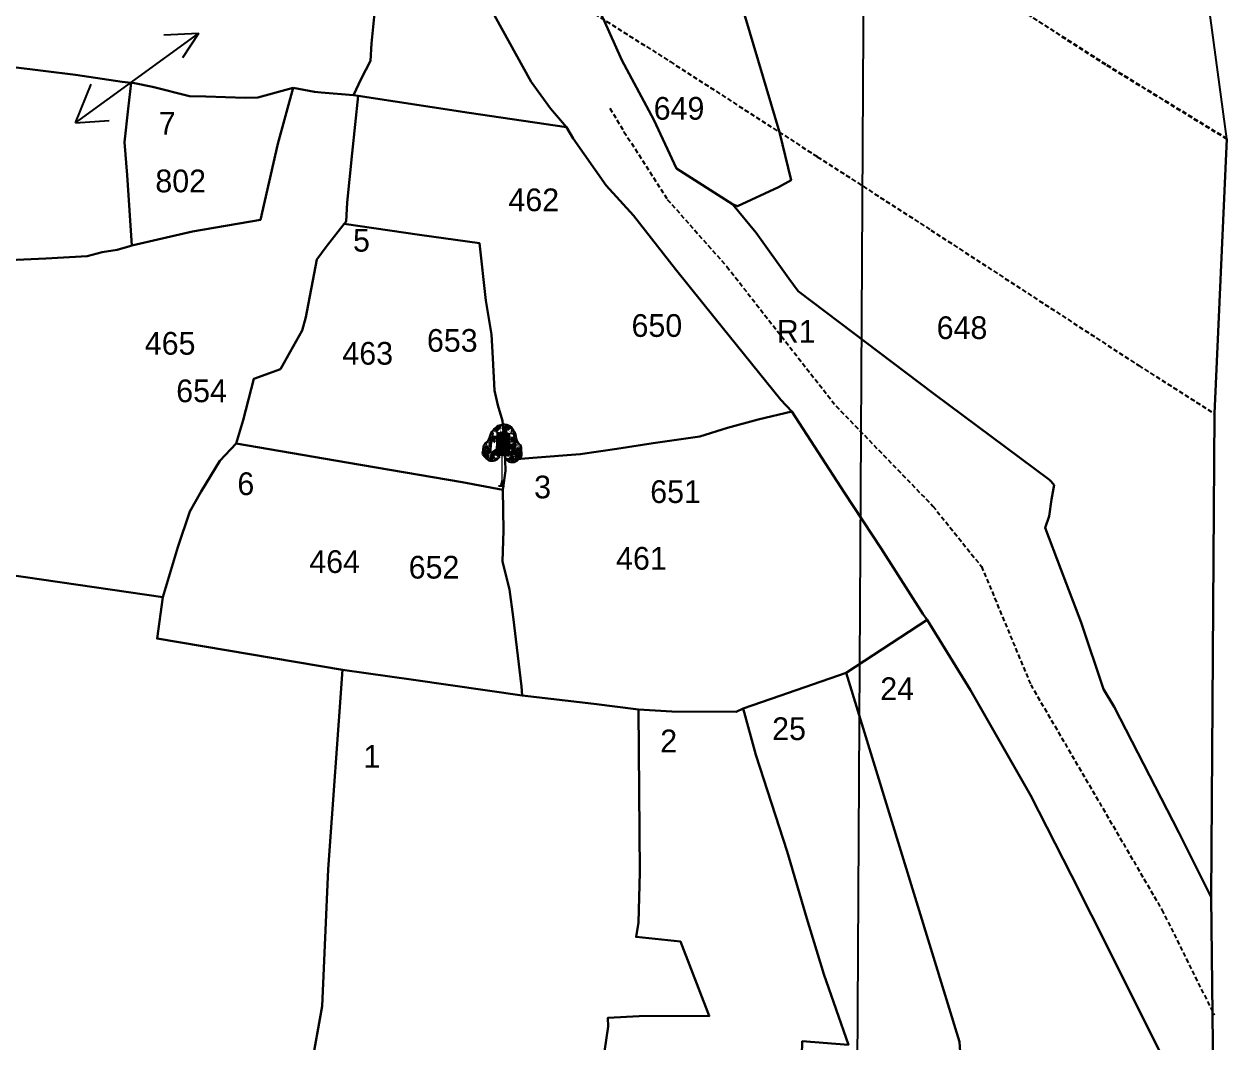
# Model space of a CAD drawing. Header units: millimetres. Extents: x -7906370 to 58235770, y -60992620 to 60.
# Drawn here: x 2956.3 to 3088.7, y -202.9 to -90.9 of the extents above; entities that cross this region are included whole.
import ezdxf

# ---------------------------------------------------------------- set-up
doc = ezdxf.new("R2010")
doc.units = ezdxf.units.MM
doc.linetypes.add('ACAD_ISO02W100', pattern=[15, 12, -3])
doc.linetypes.add('DASHED', pattern=[0.75, 0.5, -0.25])
for name, color, linetype in [('Legend', 250, 'Continuous'), ('Line_Marking_Adusting_Sheet', 1, 'Continuous'), ('Line_Road', 250, 'ACAD_ISO02W100'), ('Poly_Off', 7, 'Continuous'), ('Sym_Hatch', 1, 'Continuous'), ('Sym_Tree', 92, 'Continuous'), ('Text_Survey_No_Old', 5, 'Continuous')]:
    doc.layers.add(name, color=color, linetype=linetype)
for name, color, linetype, lineweight in [('Line_Vahivat', 250, 'ACAD_ISO02W100', 25), ('Poly_Survey_Bndry', 250, 'Continuous', 30), ('Poly_Village_Bndry', 250, 'Continuous', 30), ('Text_Survey_No', 250, 'Continuous', 0)]:
    doc.layers.add(name, color=color, linetype=linetype, lineweight=lineweight)
doc.layers.add('Text_Chalta_No', color=1, linetype='Continuous', lineweight=0, true_color=0x0000ff)
doc.styles.get("Standard").update_dxf_attribs({"font": 'SakalBharati.ttf'})

msp = doc.modelspace()

# ---------------------------------------------------------------- hatches: boundary and pattern name
at = {"layer": 'Sym_Hatch', "transparency": 33554687}
h = msp.add_hatch(dxfattribs=at)
h.set_pattern_fill('ANSI31', color=0, scale=0.25, style=0)
h.set_pattern_definition([(45, (2280.1, -650.2), (2280, -650), [])])
h.paths.add_polyline_path([(3015.99, -102.21), (3014.23, -100.17), (3012.11, -97.25), (3007.29, -88.53), (3002.59, -79.96), (3002.09, -79.01), (3000.71, -78.15), (2995.02, -79.29), (2994.93, -86.15), (2995.07, -87.47), (2994.53, -93.01), (2994.4, -94.93), (2993.37, -96.92), (2992.55, -98.71), (3005.27, -100.63)])

# ---------------------------------------------------------------- linework, layer by layer
at = {"layer": 'Legend'}
for points in [[(2961.95, -101.73), (2975.49, -91.9), (2971.67, -92.09)], [(2975.49, -91.9), (2973.72, -94.58)], [(2961.95, -101.73), (2963.65, -97.49)], [(2961.95, -101.73), (2965.65, -101.5)]]:
    msp.add_lwpolyline(points, dxfattribs=at)
at = {"layer": 'Line_Marking_Adusting_Sheet'}
msp.add_lwpolyline([(3048.94, -40.75), (3047.87, -224.79), (3047.3, -346), (3046.3, -562.11)], dxfattribs=at)
at = {"layer": 'Line_Road', "linetype": 'DASHED'}
msp.add_lwpolyline([(3020.77, -100.13), (3022.32, -102.72), (3027.09, -110.17), (3033.64, -117.56), (3045.65, -132.9), (3056.32, -143.92), (3061.68, -150.57), (3067.09, -163.58), (3081.54, -188.35), (3087.3, -199.96)], dxfattribs=at)
at = {"layer": 'Line_Vahivat', "linetype": 'DASHED'}
msp.add_lwpolyline([(2933.32, -39.95), (2953.85, -51.59), (2982.97, -67.43), (2991.14, -72.15), (3007.07, -82.12), (3027.41, -95.01), (3043.6, -105.47), (3056.09, -113.54), (3078.99, -128.46), (3087.31, -133.75)], dxfattribs=at)
at = {"layer": 'Poly_Off'}
msp.add_lwpolyline([(3088.69, -103.51), (3081.84, -52.91), (3046.27, -50.31)], dxfattribs=at)
at = {"layer": 'Poly_Survey_Bndry'}
msp.add_lwpolyline([(3020.05, -90.35), (3022.08, -94.84), (3025.59, -101.4), (3028.1, -106.76), (3034.27, -110.71), (3034.83, -110.93), (3039.33, -108.84), (3040.72, -108.07), (3039.43, -102.77), (3034.75, -86.97), (3031.55, -77.45), (3026.56, -71.19), (3025.27, -62.39), (3018.1, -57.57), (3006.48, -51.13), (2991.02, -41.88), (2984.28, -33.19), (2989.33, -41.79), (2995.41, -50.86), (2999.04, -57.28), (3006.23, -69.7), (3013.12, -78.34), (3015.35, -81.13)], close=True, dxfattribs=at)
for points in [[(3034.27, -110.71), (3034.83, -110.93), (3039.33, -108.84), (3040.72, -108.07), (3039.43, -102.77), (3034.75, -86.97), (3031.55, -77.45), (3026.56, -71.19), (3025.27, -62.39)], [(3015.99, -102.21), (3014.23, -100.17), (3012.11, -97.25), (3007.29, -88.53), (3002.59, -79.96), (3001.56, -77.98), (2995.02, -79.29)], [(2995.02, -79.29), (2994.93, -86.15), (2995.07, -87.47), (2994.53, -93.01), (2994.4, -94.93), (2993.37, -96.92), (2992.55, -98.71)], [(3020.05, -90.35), (3022.08, -94.84), (3025.59, -101.4), (3028.1, -106.76), (3034.27, -110.71)], [(2968.08, -97.34), (2967.09, -97.22), (2961.93, -96.46), (2954.84, -95.58), (2944.79, -94.47), (2932.77, -92.93), (2929.33, -92.35), (2929.22, -95.6), (2917.28, -94.37), (2906.62, -93.37)], [(2968.08, -97.34), (2967.74, -100.19), (2967.32, -103.86), (2967.64, -107.51), (2968.16, -115.26)], [(2985.89, -97.91), (2982.02, -98.96), (2980.63, -98.99), (2976.27, -98.83), (2974.48, -98.81), (2970.41, -97.8), (2968.42, -97.38), (2968.08, -97.34)], [(2985.89, -97.91), (2984.2, -104.04), (2982.3, -112.41), (2974.83, -113.72), (2968.16, -115.26)], [(2992.55, -98.71), (2989, -98.39), (2988.25, -98.35), (2985.89, -97.91)], [(2993.06, -98.78), (2992.39, -105.09), (2991.86, -110.51), (2991.72, -112.61), (2991.51, -112.86)], [(2992.55, -98.71), (2993.06, -98.78)], [(2993.06, -98.78), (3005.27, -100.63)], [(3005.27, -100.63), (3015.99, -102.21)], [(3015.99, -102.21), (3016.74, -103.47), (3020.35, -108.65), (3023.38, -111.95), (3028, -117.84), (3032.36, -123.29), (3039.59, -132.23), (3040.8, -133.51)], [(3034.27, -110.71), (3036.88, -113.86), (3040.46, -118.89), (3041.51, -120.26), (3056.38, -131.54), (3069.15, -141.05), (3069.66, -141.58), (3069.39, -143.21), (3069.13, -145.03), (3068.67, -146.32), (3070.41, -150.87), (3072.63, -156.74), (3075.1, -164.06), (3076.28, -166), (3083.4, -179.83), (3086.95, -186.97)], [(2991.51, -112.86), (2989.53, -115.39), (2988.52, -116.78), (2987.3, -123.12), (2986.91, -124.59), (2985.56, -126.95), (2984.49, -128.87), (2981.56, -129.91), (2980.38, -134.45), (2979.62, -137.05)], [(2991.51, -112.86), (2999.81, -114.06), (3006.4, -114.97), (3007.12, -121.31), (3007.73, -125.04), (3007.87, -127.64), (3008.05, -131.21), (3008.42, -132.81), (3008.93, -134.54), (3009.18, -136.99), (3009.23, -138.87)], [(2968.16, -115.26), (2967.92, -115.32), (2966.53, -115.72), (2964.87, -115.96), (2963.23, -116.42), (2958.66, -116.68), (2954.63, -116.87), (2952.34, -116.76), (2952.34, -125.7), (2952.21, -129.48), (2951.42, -134.51), (2950.81, -140.2)], [(3040.8, -133.51), (3037.08, -134.39), (3033.7, -135.3), (3030.66, -136.28), (3025.52, -136.98), (3021.54, -137.61), (3017.5, -138.21), (3012.28, -138.61), (3009.23, -138.87)], [(3040.8, -133.51), (3046.58, -142.48), (3050.64, -148.6), (3055.22, -155.77), (3055.69, -156.43)], [(2971.55, -153.94), (2973.2, -148.44), (2974.53, -144.53), (2975.77, -142.3), (2977.82, -138.96), (2979.62, -137.05)], [(2979.62, -137.05), (2991.81, -139.13), (3004.52, -141.28), (3009, -142.13)], [(3009.23, -138.87), (3009.26, -140.05), (3009, -142.13)], [(3009, -142.13), (3009.05, -146.62), (3008.95, -150.02), (3009.72, -153.11), (3010.13, -156.11), (3011.03, -163.78), (3011.11, -164.77)], [(2971.55, -153.94), (2950.62, -150.89), (2949.36, -150.71)], [(2991.33, -161.95), (2970.93, -158.51), (2971.55, -153.94)], [(3046.77, -162.28), (3055.69, -156.43)], [(3055.69, -156.43), (3060.48, -164.19), (3067.06, -175.72), (3071.57, -184.59), (3075.97, -193.32), (3087.27, -215.99)], [(2987.88, -205.72), (2989.09, -198.97), (2989.74, -183.89), (2991.33, -161.95)], [(3011.11, -164.77), (2999.14, -163.06), (2991.33, -161.95)], [(3035.43, -166.2), (3039.47, -164.81), (3046.77, -162.28)], [(3046.77, -162.28), (3059.27, -202.88), (3060.85, -227.17)], [(3011.11, -164.77), (3019, -165.7), (3023.92, -166.31)], [(3023.92, -166.31), (3024.06, -184.26), (3023.91, -189.74), (3023.66, -191.34), (3028.55, -191.85), (3031.7, -200.02), (3023.99, -200.04), (3020.55, -200.23), (3020.59, -201.19), (3020.19, -203.93), (3020.08, -206.34), (3019.7, -210.83), (3019.29, -214.99), (3018.94, -221.12), (3018.8, -223.65), (3018.49, -224.81), (3018.37, -227.01), (3041.1, -227.48)], [(3035.43, -166.2), (3034.68, -166.55), (3027.6, -166.53), (3023.92, -166.31)], [(3041.1, -227.48), (3041.72, -212.48), (3041.95, -202.81), (3047.03, -203.2), (3044.31, -195.42), (3042.45, -189.3), (3040.3, -181.95), (3036.84, -171.29), (3035.43, -166.2)]]:
    msp.add_lwpolyline(points, dxfattribs=at)
at = {"layer": 'Poly_Survey_Bndry', "linetype": 'DASHED'}
msp.add_lwpolyline([(3088.69, -103.51), (3075.36, -95.34), (3049.93, -78.97), (3045.23, -75.81)], dxfattribs=at)
at = {"layer": 'Poly_Village_Bndry'}
for points in [[(3086.95, -186.97), (3087.31, -133.75), (3088.69, -103.51)], [(3087.27, -215.99), (3086.95, -186.97)]]:
    msp.add_lwpolyline(points, dxfattribs=at)
at = {"layer": 'Sym_Tree'}
for p, q in [((3009.12, -134.93), (3008.89, -134.96)), ((3008.52, -141.7), (3009.17, -141.71))]:
    msp.add_line(p, q, dxfattribs=at)
at = {"layer": 'Sym_Tree', "color": 82, "const_width": 0.8}
for points in [[(3009, -138.02), (3009.1, -135.41)], [(3008.57, -138.4), (3008.67, -135.79)], [(3008.66, -138.41), (3008.76, -135.8)], [(3009.33, -138.46), (3009.43, -135.85)], [(3007.91, -137.79), (3008.25, -138.28)], [(3008.43, -137.91), (3008.77, -138.39)], [(3010.25, -138.02), (3009.76, -138.35)], [(3009.87, -137.81), (3010.21, -138.3)]]:
    msp.add_lwpolyline(points, dxfattribs=at)
at = {"layer": 'Sym_Tree', "color": 34}
msp.add_lwpolyline([(3008.89, -141.7, 0.48, 0.16, 0), (3008.89, -141.05, 0.16, 0.16, 0), (3008.89, -138.37, 0.16, 0.16, 0)], format="xyseb", dxfattribs=at)
at = {"layer": 'Sym_Tree', "color": 82}
msp.add_open_spline([(3008.67, -138.49), (3008.51, -138.65), (3008.28, -138.9), (3007.84, -139), (3007.45, -138.98), (3007.12, -138.64), (3006.65, -138.25), (3006.86, -137.64), (3006.87, -137.05), (3007.56, -136.71), (3007.58, -135.88), (3008.1, -135.36), (3008.51, -135), (3008.79, -134.96), (3008.89, -134.96)], degree=3, knots=[0, 0, 0, 0, 0.357151, 0.545743, 0.741494, 0.970117, 1.319935, 1.641608, 1.935314, 2.250626, 2.755061, 3.137005, 3.457298, 3.618487, 3.618487, 3.618487, 3.618487], dxfattribs=at)
at = {"layer": 'Sym_Tree', "color": 82, "start_tangent": (3008.887745, -141.704422), "end_tangent": (3008.887745, -141.704422)}
msp.add_spline([(3009.12, -138.49), (3009.55, -138.96), (3009.87, -139.08), (3010.22, -139.09), (3010.58, -138.89), (3011.04, -138.45), (3011.05, -137.87), (3010.99, -137.34), (3010.63, -136.9), (3010.41, -136.02), (3010.05, -135.43), (3009.62, -135.04), (3009.12, -134.93)], degree=3, dxfattribs=at)
at = {"layer": 'Sym_Tree', "color": 82}
for points in [[(3008.89, -134.96), (3008.18, -135.3), (3007.88, -135.56), (3007.72, -135.84)], [(3007.91, -135.61), (3007.98, -135.56), (3008.89, -134.96), (3008.69, -134.98)], [(3008.47, -135.16), (3008.51, -135.05), (3008.33, -135.16), (3008.18, -135.3)], [(3009.35, -134.96), (3008.76, -135.35), (3008.29, -135.36), (3008.89, -134.96)], [(3008.29, -135.36), (3008.89, -134.96), (3009.1, -134.96), (3008.97, -135.1)], [(3008.89, -134.96), (3008.69, -134.98), (3008.5, -135.05), (3008.33, -135.16)], [(3008.5, -135.05), (3008.33, -135.16), (3008.61, -135.02), (3008.69, -134.98)], [(3008.65, -135.01), (3008.61, -135.02), (3008.33, -135.16), (3008.47, -135.16)], [(3008.65, -135.01), (3008.47, -135.16), (3008.49, -135.09), (3008.33, -135.16)], [(3008.33, -135.16), (3008.47, -135.16), (3008.59, -135.04), (3008.61, -135.03)], [(3008.49, -135.09), (3008.33, -135.16), (3008.47, -135.16), (3008.51, -135.05)], [(3008.43, -135.56), (3008.71, -135.34), (3009.35, -134.96), (3009.52, -135.84)], [(3008.59, -135.04), (3008.59, -135.04), (3008.65, -135.01), (3008.47, -135.16)], [(3008.59, -135.04), (3008.61, -135.03), (3008.49, -135.05), (3008.47, -135.16)], [(3008.49, -135.05), (3008.47, -135.16), (3008.61, -135.03), (3008.57, -135.05)], [(3008.61, -135.02), (3008.69, -134.98), (3008.49, -135.05), (3008.69, -134.98)], [(3008.49, -135.05), (3008.69, -134.98), (3008.65, -135.01), (3008.61, -135.02)], [(3008.61, -135.03), (3008.57, -135.05), (3008.59, -135.04)], [(3009.35, -134.96), (3009.52, -135.84), (3008.77, -135.82), (3008.74, -135.36)], [(3009.72, -135.09), (3009.54, -135.01), (3008.74, -135.36), (3008.75, -135.4)], [(3008.89, -134.96), (3009.12, -134.93), (3009.35, -134.96), (3008.76, -135.35)], [(3009.1, -134.96), (3008.97, -135.1), (3008.83, -135.14), (3008.94, -135.04)], [(3008.83, -135.14), (3008.85, -135.08), (3008.94, -135.04), (3008.89, -134.96)], [(3008.83, -135.14), (3008.94, -135.04), (3008.97, -135.1), (3008.83, -135.14)], [(3008.97, -135.1), (3008.83, -135.14), (3008.85, -135.08), (3008.94, -135.04)], [(3008.94, -135.04), (3008.89, -134.96), (3009.1, -134.96), (3008.94, -135.04)], [(3009.1, -134.96), (3008.94, -135.04), (3009.12, -134.93), (3009.35, -134.96)], [(3010.18, -135.68), (3009.93, -135.42), (3009.35, -134.96), (3009.06, -135.81)], [(3009.35, -134.96), (3009.06, -135.81), (3009.8, -135.89), (3009.89, -135.43)], [(3009.16, -135.06), (3009.09, -135.01), (3009.28, -135.1), (3009.09, -135.01)], [(3009.28, -135.1), (3009.09, -135.01), (3009.12, -135.04), (3009.16, -135.06)], [(3009.12, -134.93), (3009.35, -134.96), (3009.62, -135.06), (3009.54, -135.01)], [(3009.17, -135.06), (3009.21, -135.09), (3009.18, -135.08)], [(3010.16, -135.84), (3009.8, -135.89), (3009.89, -135.43), (3009.21, -135.05)], [(3009.89, -135.43), (3009.21, -135.05), (3009.89, -135.43), (3010.11, -135.55)], [(3009.35, -134.96), (3010.01, -135.39), (3010.27, -135.69), (3010.4, -135.98)], [(3010.23, -135.73), (3010.18, -135.68), (3009.35, -134.96), (3009.54, -135.01)], [(3009.35, -134.96), (3009.54, -135.01), (3009.72, -135.1), (3009.88, -135.23)], [(3009.72, -135.1), (3009.88, -135.23), (3009.62, -135.06), (3009.54, -135.01)], [(3009.57, -135.04), (3009.62, -135.06), (3009.88, -135.23), (3009.73, -135.21)], [(3009.64, -135.08), (3009.64, -135.08), (3009.57, -135.04), (3009.73, -135.21)], [(3009.57, -135.04), (3009.73, -135.21), (3009.73, -135.14), (3009.88, -135.23)], [(3009.88, -135.23), (3009.73, -135.21), (3009.63, -135.08), (3009.62, -135.06)], [(3009.63, -135.08), (3009.62, -135.06), (3009.73, -135.1), (3009.73, -135.21)], [(3009.73, -135.1), (3009.73, -135.21), (3009.62, -135.06), (3009.66, -135.09)], [(3007.33, -136.76), (3007.47, -136.68), (3007.58, -136.38), (3007.54, -136.38)], [(3007.78, -136.18), (3007.58, -136.38), (3007.64, -136.8), (3007.48, -136.82)], [(3007.48, -136.64), (3007.5, -136.72), (3007.58, -136.38), (3007.62, -136.56)], [(3007.49, -136.59), (3007.5, -136.72), (3007.66, -136.13), (3007.68, -136.07)], [(3007.58, -136.38), (3007.54, -136.38), (3007.52, -136.47), (3007.49, -136.53)], [(3007.52, -136.47), (3007.58, -136.38), (3007.49, -136.59), (3007.5, -136.72)], [(3007.58, -136.38), (3007.62, -136.56), (3007.52, -136.47), (3007.58, -136.38)], [(3007.6, -136.21), (3007.54, -136.38), (3007.79, -135.87), (3007.75, -135.86)], [(3007.66, -135.99), (3007.61, -136.14), (3007.6, -136.21), (3007.54, -136.38)], [(3007.64, -136.12), (3007.66, -136.08), (3007.54, -136.38), (3007.57, -136.38)], [(3007.6, -136.3), (3007.54, -136.38), (3007.61, -136.14), (3007.66, -136.13)], [(3007.58, -136.33), (3007.61, -136.23), (3007.6, -136.3), (3007.54, -136.38)], [(3007.54, -136.38), (3007.57, -136.38), (3007.59, -136.32), (3007.6, -136.3)], [(3007.88, -135.56), (3007.72, -135.84), (3007.64, -136.12), (3007.58, -136.38)], [(3008, -135.96), (3007.75, -135.86), (3007.78, -136.18), (3007.58, -136.38)], [(3007.64, -136.12), (3007.58, -136.38), (3007.94, -136.24), (3008, -135.96)], [(3007.63, -136.15), (3007.66, -135.99), (3007.58, -136.33), (3007.61, -136.23)], [(3007.59, -136.32), (3007.6, -136.3), (3007.61, -136.23), (3007.66, -136.08)], [(3007.61, -136.14), (3007.66, -136.13), (3007.66, -135.99), (3007.61, -136.14)], [(3007.66, -135.98), (3007.72, -135.84), (3007.63, -136.15), (3007.66, -135.99)], [(3007.66, -136.13), (3007.68, -136.07), (3007.64, -136.12), (3007.66, -136.08)], [(3007.64, -136.8), (3008.17, -136.76), (3007.78, -136.18), (3008.03, -136.54)], [(3007.78, -136.18), (3008.03, -136.54), (3008.17, -136.76), (3007.64, -136.8)], [(3008, -135.96), (3007.85, -135.63), (3007.72, -135.84), (3007.66, -136.08)], [(3007.72, -135.84), (3007.66, -136.08), (3007.78, -136.18), (3008, -135.96)], [(3007.66, -136.08), (3007.69, -135.92), (3007.72, -135.84), (3007.69, -135.92)], [(3007.72, -135.84), (3007.69, -135.92), (3007.66, -135.98), (3007.72, -135.84)], [(3007.66, -135.98), (3007.66, -135.98), (3007.66, -136.08), (3007.69, -135.92)], [(3007.79, -135.87), (3007.75, -135.86), (3008.04, -135.47), (3008.18, -135.3)], [(3007.78, -136.18), (3008, -135.96), (3008, -135.96), (3007.75, -135.86)], [(3008.3, -136.2), (3008.66, -136.2), (3008.24, -136.4), (3007.78, -136.18)], [(3008.24, -136.4), (3007.78, -136.18), (3008.24, -136.4), (3008.17, -136.76)], [(3007.94, -136.24), (3008, -135.96), (3008, -135.96), (3007.85, -135.63)], [(3007.98, -135.56), (3007.94, -135.52), (3007.86, -135.67), (3007.88, -135.71)], [(3007.86, -135.67), (3007.88, -135.71), (3007.91, -135.61), (3007.98, -135.56)], [(3008.04, -135.47), (3008.18, -135.3), (3007.88, -135.56), (3008.04, -135.47)], [(3008, -135.96), (3007.88, -135.71), (3007.95, -135.56), (3008.29, -135.36)], [(3007.88, -135.56), (3008.04, -135.47), (3007.98, -135.56), (3007.94, -135.52)], [(3007.96, -135.64), (3007.9, -135.67), (3007.88, -135.71), (3007.96, -135.64)], [(3007.88, -135.71), (3007.96, -135.64), (3008.74, -136), (3009.01, -136.11)], [(3007.96, -135.64), (3007.96, -135.59), (3007.96, -135.64), (3007.9, -135.67)], [(3007.92, -136.84), (3008.4, -136.84), (3008.94, -136.48), (3009.04, -136.12)], [(3007.95, -135.56), (3008.29, -135.36), (3008.32, -135.82), (3007.96, -135.64)], [(3008.22, -135.4), (3008.29, -135.36), (3007.96, -135.64), (3007.96, -135.59)], [(3008.32, -135.82), (3007.96, -135.64), (3007.97, -135.73), (3008.32, -135.82)], [(3007.97, -135.73), (3008.32, -135.82), (3008.29, -135.36), (3009.02, -135.07)], [(3008.25, -135.34), (3008.06, -135.45), (3007.98, -135.56), (3008.25, -135.34)], [(3008.29, -135.36), (3008.06, -135.45), (3008.01, -135.6), (3008.06, -135.64)], [(3008.01, -135.6), (3008.06, -135.64), (3008.22, -135.4), (3008.29, -135.36)], [(3008.29, -135.36), (3009.02, -135.07), (3008.29, -135.36), (3008.06, -135.45)], [(3008.18, -135.3), (3008.47, -135.16), (3008.25, -135.34), (3008.06, -135.45)], [(3008.33, -135.16), (3008.18, -135.3), (3008.47, -135.16), (3008.36, -135.16)], [(3008.47, -135.16), (3008.36, -135.16), (3008.18, -135.3), (3008.47, -135.16)], [(3008.3, -136.2), (3008.24, -136.4), (3008.24, -136.4), (3008.3, -136.2)], [(3008.74, -136), (3009.01, -136.11), (3008.3, -136.2), (3008.66, -136.2)], [(3009.52, -135.84), (3008.77, -135.82), (3008.45, -135.96), (3008.34, -135.71)], [(3008.69, -136.4), (3008.75, -136.2), (3009.5, -137.58), (3008.41, -137.62)], [(3008.75, -135.41), (3008.76, -135.35), (3008.43, -135.56), (3008.71, -135.34)], [(3009.52, -135.84), (3008.77, -135.82), (3008.75, -136.2), (3008.69, -136.4)], [(3008.74, -135.36), (3008.75, -135.4), (3008.76, -135.35)], [(3008.77, -135.82), (3008.74, -135.36), (3009.52, -135.84), (3008.77, -135.82)], [(3008.76, -135.35), (3008.76, -135.35), (3008.75, -135.41), (3008.76, -135.35)], [(3009.39, -136.48), (3009.5, -136.12), (3009.52, -135.84), (3008.77, -135.82)], [(3009.81, -136.47), (3009.77, -136.27), (3008.86, -137.54), (3009.93, -137.72)], [(3009.1, -136.46), (3009.05, -136.09), (3009.06, -135.81), (3009.8, -135.89)], [(3010.07, -136.95), (3009.59, -136.89), (3009.1, -136.46), (3009.05, -136.09)], [(3009.8, -135.89), (3009.89, -135.43), (3009.06, -135.81), (3009.8, -135.89)], [(3009.06, -135.81), (3009.8, -135.89), (3009.77, -136.27), (3009.81, -136.47)], [(3009.06, -135.81), (3009.8, -135.89), (3010.1, -136.07), (3010.25, -135.83)], [(3010.25, -135.83), (3010.18, -135.76), (3009.37, -136.01), (3009.08, -136.08)], [(3009.37, -136.01), (3009.08, -136.08), (3009.77, -136.27), (3009.42, -136.22)], [(3009.77, -136.27), (3009.42, -136.22), (3009.81, -136.47), (3010.29, -136.31)], [(3009.73, -135.14), (3009.88, -135.23), (3009.73, -135.21), (3009.72, -135.09)], [(3009.73, -135.21), (3009.72, -135.09), (3009.88, -135.23), (3010.01, -135.39)], [(3009.88, -135.23), (3010.01, -135.39), (3009.73, -135.21), (3009.85, -135.23)], [(3009.73, -135.21), (3009.85, -135.23), (3010.01, -135.39), (3009.73, -135.21)], [(3010.01, -135.39), (3009.73, -135.21), (3009.93, -135.42), (3010.11, -135.55)], [(3009.77, -136.27), (3009.81, -136.47), (3009.81, -136.47), (3009.77, -136.27)], [(3010.2, -135.68), (3009.89, -135.43), (3009.8, -135.89), (3010.18, -135.76)], [(3009.8, -135.89), (3010.18, -135.76), (3010.16, -135.84), (3009.8, -135.89)], [(3009.81, -136.47), (3010.29, -136.31), (3009.81, -136.47), (3009.84, -136.83)], [(3010.35, -136.95), (3009.84, -136.83), (3010.29, -136.31), (3010, -136.64)], [(3010.29, -136.31), (3010, -136.64), (3009.84, -136.83), (3010.35, -136.95)], [(3010.1, -136.07), (3010.25, -135.83), (3010.2, -135.68), (3009.89, -135.43)], [(3009.89, -135.43), (3010.11, -135.55), (3010.14, -135.71), (3010.09, -135.74)], [(3010.14, -135.71), (3010.09, -135.74), (3009.96, -135.49), (3009.89, -135.43)], [(3009.96, -135.49), (3009.89, -135.43), (3010.18, -135.76), (3010.19, -135.71)], [(3009.93, -135.42), (3010.11, -135.55), (3010.18, -135.68), (3009.93, -135.42)], [(3009.94, -135.98), (3009.96, -136.07), (3009.99, -136.13), (3009.94, -135.98)], [(3010.33, -136), (3010.36, -135.99), (3010.13, -135.57), (3010.01, -135.39)], [(3010.13, -135.57), (3010.01, -135.39), (3010.27, -135.69), (3010.13, -135.57)], [(3010.13, -136.35), (3010.1, -136.07), (3010.1, -136.07), (3010.3, -135.76)], [(3010.1, -136.07), (3010.3, -135.76), (3010.4, -135.98), (3010.43, -136.23)], [(3010.4, -135.98), (3010.43, -136.23), (3010.29, -136.31), (3010.1, -136.07)], [(3010.29, -136.31), (3010.1, -136.07), (3010.1, -136.07), (3010.36, -135.99)], [(3010.1, -136.07), (3010.36, -135.99), (3010.29, -136.31), (3010.47, -136.54)], [(3010.44, -136.27), (3010.47, -136.54), (3010.13, -136.35), (3010.1, -136.07)], [(3010.27, -135.69), (3010.13, -135.57), (3010.18, -135.68), (3010.22, -135.64)], [(3010.18, -135.68), (3010.22, -135.64), (3010.27, -135.79), (3010.25, -135.83)], [(3010.27, -135.79), (3010.25, -135.83), (3010.23, -135.73), (3010.18, -135.68)], [(3010.18, -135.76), (3010.19, -135.71), (3010.18, -135.76), (3010.24, -135.79)], [(3010.18, -135.76), (3010.24, -135.79), (3010.25, -135.83), (3010.18, -135.76)], [(3010.27, -135.69), (3010.4, -135.98), (3010.44, -136.27), (3010.47, -136.54)], [(3010.29, -136.31), (3010.47, -136.54), (3010.35, -136.95), (3010.51, -136.99)], [(3010.46, -136.37), (3010.51, -136.54), (3010.33, -136), (3010.36, -135.99)], [(3010.43, -136.23), (3010.41, -136.07), (3010.4, -135.98), (3010.41, -136.07)], [(3010.44, -136.13), (3010.4, -135.98), (3010.45, -136.3), (3010.44, -136.14)], [(3010.44, -136.13), (3010.44, -136.13), (3010.43, -136.23), (3010.41, -136.07)], [(3010.53, -136.76), (3010.5, -136.88), (3010.42, -136.28), (3010.41, -136.22)], [(3010.42, -136.28), (3010.41, -136.22), (3010.44, -136.27), (3010.43, -136.23)], [(3010.47, -136.29), (3010.42, -136.28), (3010.44, -136.14), (3010.47, -136.29)], [(3010.46, -136.46), (3010.51, -136.54), (3010.47, -136.29), (3010.42, -136.28)], [(3010.44, -136.27), (3010.43, -136.23), (3010.51, -136.54), (3010.48, -136.54)], [(3010.46, -136.47), (3010.46, -136.46), (3010.45, -136.38), (3010.43, -136.23)], [(3010.45, -136.3), (3010.44, -136.14), (3010.47, -136.48), (3010.45, -136.38)], [(3010.44, -136.14), (3010.47, -136.29), (3010.46, -136.37), (3010.51, -136.54)], [(3010.47, -136.48), (3010.45, -136.38), (3010.46, -136.46), (3010.51, -136.54)], [(3007.02, -137.26), (3006.85, -137.46), (3006.76, -138.06), (3007.58, -138.13)], [(3006.82, -137.87), (3006.76, -138.06), (3006.86, -137.46), (3006.78, -137.87)], [(3006.78, -138.24), (3006.84, -138.3), (3006.86, -137.46), (3006.93, -137.53)], [(3006.86, -137.46), (3006.78, -137.87), (3006.93, -137.53), (3006.94, -137.51)], [(3006.86, -137.46), (3006.93, -137.53), (3006.82, -137.87)], [(3006.98, -137.08), (3006.91, -137.21), (3006.87, -137.36), (3006.85, -137.46)], [(3006.87, -137.36), (3006.85, -137.46), (3007.04, -137.54), (3007.23, -137.18)], [(3006.98, -137.29), (3006.98, -137.29), (3007.02, -137.26), (3006.85, -137.46)], [(3007.16, -137.09), (3007.18, -137.68), (3006.86, -137.45), (3007.18, -137.68)], [(3006.86, -137.45), (3007.18, -137.68), (3007.34, -137.26), (3007.23, -137.18)], [(3006.98, -137.29), (3006.88, -137.34), (3006.95, -137.3), (3006.94, -137.19)], [(3006.95, -137.3), (3006.94, -137.19), (3006.91, -137.32), (3006.88, -137.34)], [(3006.91, -137.32), (3006.88, -137.34), (3006.88, -137.36), (3006.97, -137.26)], [(3006.88, -137.36), (3006.97, -137.26), (3006.97, -137.26)], [(3006.9, -137.39), (3006.9, -137.39), (3006.98, -137.29), (3006.88, -137.34)], [(3007.13, -137.12), (3007.05, -137.1), (3006.94, -137.19), (3006.9, -137.39)], [(3006.94, -137.19), (3006.9, -137.39), (3006.99, -137.27), (3007.02, -137.16)], [(3006.99, -137.33), (3006.99, -137.27), (3006.9, -137.39)], [(3007.22, -137.01), (3007.15, -137.01), (3006.98, -137.08), (3006.91, -137.21)], [(3006.97, -137.56), (3007, -137.5), (3006.92, -138.46), (3007.06, -138.54)], [(3006.95, -137.45), (3007.33, -137.36), (3006.97, -137.4), (3006.93, -137.53)], [(3006.97, -137.4), (3006.93, -137.53), (3006.96, -137.72), (3007.04, -137.59)], [(3006.93, -137.53), (3006.94, -137.51), (3007.58, -138.13), (3007.43, -137.98)], [(3007.02, -137.16), (3007.05, -137.1), (3006.94, -137.19), (3006.98, -137.08)], [(3006.94, -137.19), (3006.98, -137.08), (3006.99, -137.33), (3006.99, -137.27)], [(3007.04, -137.59), (3007.05, -137.64), (3006.95, -137.45), (3007.33, -137.36)], [(3006.96, -137.72), (3007.04, -137.59), (3006.97, -137.56), (3007, -137.5)], [(3006.97, -137.26), (3006.97, -137.26), (3006.98, -137.29)], [(3007.08, -137.11), (3007.66, -136.91), (3006.98, -137.07), (3007.04, -137.01)], [(3006.98, -137.07), (3007.04, -137.01), (3007.09, -136.98), (3007.15, -136.91)], [(3007.13, -137.15), (3006.99, -137.27), (3007.2, -137.12), (3007.16, -137.09)], [(3006.99, -137.27), (3007.02, -137.16), (3007.13, -137.12)], [(3007.04, -137.54), (3007.23, -137.18), (3007.13, -137.15), (3006.99, -137.27)], [(3007.13, -137.12), (3007.13, -137.12), (3007.02, -137.16), (3007.05, -137.1)], [(3007.18, -137.68), (3007.18, -137.68), (3007.1, -137.9), (3007.04, -137.54)], [(3007.1, -137.9), (3007.04, -137.54), (3007.43, -137.98), (3007.16, -137.73)], [(3007.19, -137.71), (3007.05, -137.64), (3007.04, -137.59), (3007.05, -137.64)], [(3007.15, -136.92), (3007.09, -136.98), (3007.05, -137.01), (3007.13, -137)], [(3007.05, -137.01), (3007.13, -137), (3007.15, -137.01), (3007.22, -137.01)], [(3007.18, -137.1), (3007.23, -137.06), (3007.13, -137.12), (3007.05, -137.1)], [(3007.16, -137.73), (3007.24, -137.76), (3007.19, -137.71), (3007.05, -137.64)], [(3007.2, -137.12), (3007.16, -137.09), (3007.08, -137.11), (3007.66, -136.91)], [(3007.09, -136.98), (3007.15, -136.91), (3007.21, -136.87), (3007.24, -136.98)], [(3007.21, -136.87), (3007.24, -136.98), (3007.15, -137.01), (3007.09, -136.98)], [(3007.15, -137.01), (3007.09, -136.98), (3007.15, -136.91), (3007.16, -136.98)], [(3007.09, -136.98), (3007.15, -136.98), (3007.15, -136.92), (3007.09, -136.98)], [(3007.15, -136.98), (3007.15, -136.98), (3007.09, -136.98), (3007.15, -136.98)], [(3007.18, -136.94), (3007.13, -137), (3007.33, -136.76)], [(3007.24, -136.98), (3007.15, -136.98), (3007.18, -136.94), (3007.13, -137)], [(3007.15, -136.91), (3007.16, -136.98), (3007.15, -136.92), (3007.18, -136.94)], [(3007.15, -136.92), (3007.18, -136.94), (3007.15, -136.98)], [(3007.15, -137.01), (3007.22, -137.01), (3007.24, -136.98), (3007.15, -136.98)], [(3007.22, -137.01), (3007.22, -137.01), (3007.22, -137.01), (3007.15, -137.01)], [(3007.34, -137.26), (3007.24, -137.06), (3007.16, -137.09), (3007.18, -137.68)], [(3007.24, -137.06), (3007.24, -137.17), (3007.16, -137.09), (3007.24, -137.06)], [(3007.16, -137.09), (3007.24, -137.06), (3007.23, -137.16), (3007.16, -137.12)], [(3007.23, -137.16), (3007.16, -137.12), (3007.23, -137.16), (3007.24, -137.07)], [(3007.31, -137.35), (3007.22, -137.31), (3007.31, -137.35), (3007.16, -137.3)], [(3007.31, -137.35), (3007.16, -137.3), (3007.31, -137.35), (3007.18, -137.68)], [(3007.48, -137.55), (3007.26, -137.77), (3007.16, -137.73), (3007.24, -137.76)], [(3007.43, -137.98), (3007.16, -137.73), (3007.18, -137.68), (3007.43, -137.85)], [(3007.83, -136.83), (3007.72, -138.03), (3007.18, -137.68), (3007.46, -137.1)], [(3007.72, -138.03), (3007.18, -137.68), (3007.22, -137.01), (3007.46, -136.96)], [(3007.23, -137.16), (3007.24, -137.07), (3007.18, -137.1), (3007.23, -137.06)], [(3007.18, -137.68), (3007.46, -137.1), (3007.42, -137.93), (3007.42, -138.25)], [(3007.31, -137.35), (3007.18, -137.68), (3007.23, -137.18), (3007.34, -137.26)], [(3007.34, -137.26), (3007.4, -137.39), (3007.18, -137.68), (3007.33, -137.36)], [(3007.18, -137.68), (3007.33, -137.36), (3007.31, -137.35), (3007.22, -137.31)], [(3007.58, -138.13), (3007.43, -137.98), (3007.7, -137.55), (3007.18, -137.68)], [(3007.7, -137.55), (3007.18, -137.68), (3007.18, -137.68)], [(3007.18, -137.68), (3007.18, -137.68), (3007.48, -137.55), (3007.26, -137.77)], [(3007.18, -137.68), (3007.43, -137.85), (3007.18, -137.68), (3007.34, -137.67)], [(3007.18, -137.68), (3007.34, -137.67), (3007.18, -137.68)], [(3007.72, -138.03), (3007.42, -137.93), (3007.72, -138.03), (3007.18, -137.68)], [(3007.21, -136.87), (3007.22, -136.9), (3007.33, -136.76), (3007.47, -136.68)], [(3007.33, -136.76), (3007.33, -136.76), (3007.21, -136.87), (3007.22, -136.9)], [(3007.34, -137.26), (3007.23, -137.18), (3007.34, -137.26), (3007.21, -137.31)], [(3007.34, -137.26), (3007.21, -137.31), (3007.34, -137.26), (3007.4, -137.39)], [(3007.48, -136.82), (3007.47, -136.68), (3007.22, -137.01)], [(3007.33, -136.76), (3007.47, -136.68), (3007.22, -137.01), (3007.22, -136.9)], [(3007.22, -137.01), (3007.22, -136.9), (3007.28, -136.98), (3007.47, -136.68)], [(3007.22, -137.01), (3007.46, -136.96), (3007.64, -136.8), (3007.46, -136.96)], [(3007.22, -137.01), (3007.22, -137.01), (3007.22, -137.01)], [(3007.22, -137.01), (3007.22, -137.01), (3007.22, -137.01)], [(3007.23, -137.18), (3007.28, -137.14), (3007.24, -137.06), (3007.24, -137.17)], [(3007.23, -137.18), (3007.34, -137.26), (3007.23, -137.18), (3007.28, -137.14)], [(3007.45, -136.99), (3007.46, -137.1), (3007.34, -137.26), (3007.24, -137.06)], [(3007.28, -136.98), (3007.47, -136.68), (3007.48, -136.82), (3007.59, -136.83)], [(3007.47, -136.88), (3007.48, -136.82), (3007.28, -136.98), (3007.47, -136.88)], [(3007.28, -136.98), (3007.47, -136.88), (3007.48, -136.82), (3007.3, -136.95)], [(3007.48, -136.82), (3007.3, -136.95), (3007.47, -136.88), (3007.48, -136.82)], [(3007.46, -136.58), (3007.46, -136.58), (3007.33, -136.76), (3007.47, -136.68)], [(3007.46, -137.1), (3007.45, -136.99), (3007.36, -137.3), (3007.34, -137.26)], [(3007.36, -137.3), (3007.34, -137.26), (3007.5, -137.26), (3007.45, -137.33)], [(3007.4, -137.39), (3007.45, -137.33), (3007.46, -137.1), (3007.45, -136.99)], [(3007.44, -137.47), (3007.53, -137.52), (3007.4, -137.39), (3007.45, -137.33)], [(3007.58, -137.32), (3007.45, -137.33), (3007.44, -137.47), (3007.53, -137.52)], [(3007.48, -137.55), (3007.44, -137.47), (3007.45, -137.33), (3007.53, -137.52)], [(3007.72, -138.03), (3007.56, -138.04), (3007.48, -137.55), (3007.44, -137.47)], [(3007.5, -137.26), (3007.46, -137.1), (3007.46, -137.1), (3007.45, -136.99)], [(3007.46, -137.1), (3007.45, -136.99), (3007.45, -136.99), (3007.55, -137)], [(3007.45, -136.99), (3007.55, -137), (3007.45, -136.99), (3007.46, -137.1)], [(3007.5, -137.26), (3007.45, -137.33), (3007.72, -138.03), (3007.56, -138.04)], [(3007.45, -137.33), (3007.53, -137.52), (3007.58, -137.32), (3007.45, -137.33)], [(3007.45, -137.33), (3007.53, -137.52), (3007.45, -137.33), (3007.53, -137.52)], [(3007.64, -136.8), (3007.46, -136.96), (3007.46, -137.1), (3007.46, -136.96)], [(3007.83, -136.83), (3007.64, -136.8), (3007.5, -137.26), (3007.46, -137.1)], [(3007.46, -137.1), (3007.46, -136.96), (3007.48, -136.82)], [(3007.48, -136.82), (3007.48, -136.82), (3007.48, -136.82), (3007.47, -136.68)], [(3007.47, -136.88), (3007.48, -136.82), (3007.5, -136.72), (3007.47, -136.68)], [(3007.48, -136.82), (3007.59, -136.83), (3007.47, -136.88), (3007.48, -136.82)], [(3007.52, -136.47), (3007.49, -136.53), (3007.48, -136.64), (3007.5, -136.72)], [(3007.64, -136.8), (3007.48, -136.82), (3007.92, -136.84), (3008.4, -136.84)], [(3007.48, -136.82), (3007.48, -136.82), (3007.48, -136.82)], [(3008.24, -136.4), (3008.17, -136.76), (3007.64, -136.8), (3008.17, -136.76)], [(3008.17, -136.76), (3007.64, -136.8), (3007.92, -136.84)], [(3007.83, -136.83), (3008.11, -137), (3007.83, -136.83), (3007.64, -136.8)], [(3008.11, -137), (3008.15, -136.84), (3007.83, -136.83), (3008.11, -137)], [(3007.92, -136.84), (3007.92, -136.84), (3008.11, -137), (3008.15, -136.84)], [(3009.5, -137.58), (3008.41, -137.62), (3008.29, -136.83), (3008.17, -138.03)], [(3008.86, -137.54), (3009.93, -137.72), (3010.16, -136.95), (3010.12, -138.15)], [(3009.62, -136.95), (3009.62, -136.95), (3009.41, -137.09), (3009.39, -136.92)], [(3010.35, -136.95), (3010.51, -136.99), (3010.07, -136.95), (3009.59, -136.89)], [(3009.81, -136.47), (3009.84, -136.83), (3010.35, -136.95), (3009.84, -136.83)], [(3009.84, -136.83), (3010.35, -136.95), (3010.07, -136.95)], [(3009.86, -137.09), (3009.85, -136.92), (3010.16, -136.95), (3009.86, -137.09)], [(3010.16, -136.95), (3009.86, -137.09), (3010.16, -136.95), (3010.35, -136.95)], [(3010.16, -136.95), (3010.12, -138.15), (3010.7, -137.88), (3010.49, -137.27)], [(3010.12, -138.15), (3010.7, -137.88), (3010.74, -137.2), (3010.51, -137.13)], [(3010.43, -137.42), (3010.47, -137.49), (3010.12, -138.15), (3010.28, -138.19)], [(3010.12, -138.15), (3010.28, -138.19), (3010.41, -137.7), (3010.46, -137.63)], [(3010.16, -136.95), (3010.35, -136.95), (3010.43, -137.42), (3010.49, -137.27)], [(3010.24, -138.27), (3010.41, -138.15), (3010.2, -137.68), (3010.7, -137.88)], [(3010.2, -137.68), (3010.7, -137.88), (3010.7, -137.88)], [(3010.91, -137.48), (3011.05, -137.7), (3011.07, -138.3), (3010.24, -138.27)], [(3010.75, -137.32), (3010.79, -137.29), (3010.87, -137.32), (3010.32, -137.06)], [(3010.87, -137.32), (3010.32, -137.06), (3010.97, -137.3), (3010.92, -137.23)], [(3010.47, -137.49), (3010.37, -137.67), (3010.34, -137.47), (3010.47, -137.49)], [(3010.34, -137.47), (3010.47, -137.49), (3010.46, -137.63), (3010.37, -137.67)], [(3010.74, -137.2), (3010.51, -137.13), (3010.35, -136.95), (3010.51, -137.13)], [(3010.35, -136.95), (3010.51, -137.13), (3010.49, -137.27), (3010.51, -137.13)], [(3010.41, -137.7), (3010.46, -137.63), (3010.47, -137.49), (3010.37, -137.67)], [(3010.47, -137.49), (3010.37, -137.67), (3010.47, -137.49), (3010.37, -137.67)], [(3010.46, -137.63), (3010.37, -137.67), (3010.51, -137.56), (3010.47, -137.49)], [(3010.7, -137.88), (3010.49, -137.27), (3010.43, -138.09), (3010.39, -138.41)], [(3010.53, -136.81), (3010.5, -136.88), (3010.47, -136.54), (3010.4, -136.71)], [(3010.47, -136.54), (3010.4, -136.71), (3010.51, -136.64), (3010.47, -136.54)], [(3010.68, -137.17), (3010.53, -136.85), (3010.51, -136.99), (3010.4, -136.98)], [(3010.51, -136.99), (3010.4, -136.98), (3010.51, -137.05), (3010.51, -136.99)], [(3010.7, -137.88), (3010.7, -137.88), (3010.41, -137.7), (3010.6, -137.96)], [(3010.41, -137.7), (3010.6, -137.96), (3010.71, -137.92), (3010.63, -137.95)], [(3010.49, -137.27), (3010.52, -137.16), (3010.52, -137.16), (3010.42, -137.15)], [(3010.52, -137.16), (3010.42, -137.15), (3010.52, -137.16), (3010.49, -137.27)], [(3010.43, -137.42), (3010.49, -137.27), (3010.49, -137.27), (3010.52, -137.16)], [(3010.56, -137.48), (3010.59, -137.44), (3010.43, -137.42), (3010.47, -137.49)], [(3010.51, -136.54), (3010.48, -136.54), (3010.46, -136.47), (3010.46, -136.46)], [(3010.66, -136.95), (3010.53, -136.85), (3010.47, -136.54), (3010.51, -136.54)], [(3010.47, -136.54), (3010.51, -136.54), (3010.51, -136.64), (3010.54, -136.69)], [(3010.51, -136.64), (3010.47, -136.54), (3010.53, -136.76), (3010.5, -136.88)], [(3010.51, -137.56), (3010.47, -137.49), (3010.49, -137.27), (3010.52, -137.16)], [(3010.49, -137.27), (3010.51, -137.13), (3010.51, -136.99)], [(3010.49, -137.27), (3010.52, -137.16), (3010.56, -137.48), (3010.59, -137.44)], [(3010.52, -137.16), (3010.49, -137.27), (3010.59, -137.44), (3010.71, -137.25)], [(3010.51, -136.64), (3010.54, -136.69), (3010.53, -136.81), (3010.5, -136.88)], [(3010.51, -137.05), (3010.51, -136.99), (3010.5, -136.88), (3010.53, -136.85)], [(3010.51, -136.99), (3010.51, -136.99), (3010.51, -136.99), (3010.53, -136.85)], [(3010.51, -136.99), (3010.53, -136.85), (3010.74, -137.2)], [(3010.51, -136.99), (3010.51, -136.99), (3010.51, -136.99)], [(3010.51, -137.05), (3010.51, -136.99), (3010.68, -137.17), (3010.51, -137.05)], [(3010.68, -137.17), (3010.51, -137.05), (3010.51, -136.99), (3010.67, -137.14)], [(3010.51, -136.99), (3010.67, -137.14), (3010.51, -137.05), (3010.51, -136.99)], [(3010.59, -137.44), (3010.71, -137.5), (3010.59, -137.44), (3010.51, -137.56)], [(3010.59, -137.44), (3010.51, -137.56), (3010.7, -137.88), (3010.58, -137.54)], [(3010.56, -136.75), (3010.56, -136.75), (3010.66, -136.95), (3010.53, -136.85)], [(3010.77, -137.07), (3010.76, -137.1), (3010.66, -136.95), (3010.53, -136.85)], [(3010.66, -136.95), (3010.53, -136.85), (3010.74, -137.2), (3010.76, -137.1)], [(3010.74, -137.2), (3010.76, -137.1), (3010.68, -137.17), (3010.53, -136.85)], [(3010.7, -137.88), (3010.58, -137.54), (3010.61, -137.53), (3010.71, -137.5)], [(3010.84, -137.8), (3010.82, -137.86), (3010.95, -137.68), (3010.58, -137.54)], [(3010.95, -137.68), (3010.58, -137.54), (3010.94, -137.63), (3010.96, -137.76)], [(3010.59, -137.44), (3010.71, -137.25), (3010.79, -137.29), (3010.7, -137.88)], [(3010.71, -137.37), (3010.59, -137.44), (3010.71, -137.37), (3010.66, -137.33)], [(3011.05, -137.69), (3010.7, -137.88), (3010.59, -137.44), (3010.71, -137.37)], [(3010.59, -137.44), (3010.71, -137.37), (3010.59, -137.44), (3010.71, -137.5)], [(3010.61, -137.53), (3010.7, -137.88), (3010.71, -137.37), (3010.59, -137.44)], [(3010.61, -137.53), (3010.71, -137.5), (3010.61, -137.53), (3010.76, -137.5)], [(3010.61, -137.53), (3010.76, -137.5), (3010.61, -137.53), (3010.7, -137.88)], [(3010.79, -137.14), (3010.84, -137.21), (3010.66, -136.95)], [(3010.66, -136.95), (3010.66, -136.95), (3010.77, -137.07), (3010.76, -137.1)], [(3010.71, -137.37), (3010.66, -137.33), (3010.71, -137.25), (3010.7, -137.36)], [(3010.71, -137.25), (3010.7, -137.36), (3010.79, -137.29), (3010.71, -137.25)], [(3010.79, -137.29), (3010.7, -137.88), (3011.05, -137.69), (3010.7, -137.88)], [(3010.79, -137.29), (3010.71, -137.25), (3010.71, -137.35), (3010.79, -137.32)], [(3010.71, -137.35), (3010.79, -137.32), (3010.71, -137.35), (3010.71, -137.26)], [(3010.71, -137.35), (3010.71, -137.26), (3010.77, -137.31), (3010.72, -137.26)], [(3010.86, -137.76), (3010.71, -137.37), (3010.81, -137.36), (3010.94, -137.49)], [(3011.04, -137.6), (3011.05, -137.7), (3010.86, -137.76), (3010.71, -137.37)], [(3010.77, -137.31), (3010.72, -137.26), (3010.81, -137.32), (3010.9, -137.32)], [(3010.88, -137.19), (3010.82, -137.12), (3010.77, -137.07), (3010.73, -137.18)], [(3010.77, -137.07), (3010.73, -137.18), (3010.81, -137.22), (3010.88, -137.19)], [(3010.73, -137.18), (3010.82, -137.19), (3010.79, -137.14), (3010.84, -137.21)], [(3010.81, -137.22), (3010.74, -137.2), (3010.73, -137.18), (3010.82, -137.19)], [(3010.74, -137.2), (3010.74, -137.2), (3010.74, -137.2)], [(3010.74, -137.2), (3010.74, -137.2), (3010.74, -137.2)], [(3010.74, -137.2), (3010.74, -137.2), (3010.74, -137.2), (3010.81, -137.22)], [(3010.74, -137.2), (3010.81, -137.22), (3010.97, -137.31), (3011.02, -137.45)], [(3010.91, -137.23), (3010.84, -137.21), (3010.81, -137.22), (3010.74, -137.2)], [(3010.81, -137.36), (3010.94, -137.49), (3010.75, -137.32), (3010.79, -137.29)], [(3010.82, -137.12), (3010.8, -137.19), (3010.82, -137.13), (3010.79, -137.14)], [(3010.82, -137.13), (3010.79, -137.14), (3010.82, -137.19)], [(3010.81, -137.22), (3010.88, -137.19), (3010.82, -137.12), (3010.8, -137.19)], [(3010.81, -137.32), (3010.9, -137.32), (3011, -137.42), (3011.01, -137.63)], [(3010.94, -137.49), (3010.92, -137.38), (3010.81, -137.32)], [(3010.81, -137.32), (3010.81, -137.32), (3010.92, -137.38), (3010.9, -137.32)], [(3010.97, -137.3), (3010.92, -137.23), (3010.88, -137.19), (3010.82, -137.12)], [(3010.88, -137.19), (3010.82, -137.19), (3010.82, -137.13), (3010.88, -137.19)], [(3010.82, -137.13), (3010.88, -137.19), (3010.91, -137.23), (3010.84, -137.21)], [(3010.82, -137.19), (3010.82, -137.19), (3010.88, -137.19), (3010.82, -137.19)], [(3010.94, -137.63), (3010.96, -137.76), (3010.91, -137.95), (3010.84, -137.8)], [(3010.92, -137.38), (3010.9, -137.32), (3011, -137.42), (3010.97, -137.31)], [(3010.95, -137.52), (3010.95, -137.52), (3010.91, -137.48), (3011.05, -137.7)], [(3011, -137.42), (3011.01, -137.63), (3010.94, -137.49), (3010.92, -137.38)], [(3011, -137.42), (3010.97, -137.31), (3010.93, -137.56), (3010.94, -137.49)], [(3010.93, -137.56), (3010.94, -137.49), (3011.01, -137.63)], [(3010.95, -137.52), (3011.03, -137.58), (3010.98, -137.53), (3011, -137.42)], [(3010.96, -137.49), (3010.96, -137.49), (3010.95, -137.52)], [(3011.01, -137.63), (3011.01, -137.63), (3010.95, -137.52), (3011.03, -137.58)], [(3011.02, -138.49), (3010.95, -138.53), (3011.05, -137.7), (3010.96, -137.76)], [(3011, -137.55), (3011.03, -137.58), (3011.04, -137.6), (3010.96, -137.49)], [(3011.04, -137.6), (3010.96, -137.49), (3010.96, -137.49)], [(3011.05, -137.7), (3010.96, -137.76), (3011.03, -138.11)], [(3011.05, -137.7), (3011.07, -138.11), (3010.96, -137.76), (3010.96, -137.73)], [(3010.97, -137.31), (3011.02, -137.45), (3011.04, -137.6), (3011.05, -137.7)], [(3010.98, -137.53), (3011, -137.42), (3011, -137.55), (3011.03, -137.58)], [(3011.03, -138.11), (3011.07, -138.3), (3011.05, -137.7), (3011.07, -138.11)], [(3006.82, -137.87), (3006.82, -137.87), (3006.82, -137.87), (3006.76, -138.06)], [(3006.76, -138.06), (3007.58, -138.13), (3007.55, -138.96), (3007.37, -138.87)], [(3006.89, -138.43), (3006.78, -138.25), (3006.76, -138.06), (3007.4, -138.79)], [(3006.76, -138.06), (3007.4, -138.79), (3007.39, -138.83), (3007.18, -138.67)], [(3007.23, -138.64), (3007.18, -138.67), (3006.76, -138.06), (3007.23, -138.64)], [(3006.76, -138.06), (3007.23, -138.64), (3007.23, -138.64), (3006.78, -138.25)], [(3006.92, -138.46), (3006.78, -138.25), (3006.79, -138.26), (3006.76, -138.06)], [(3006.79, -138.26), (3006.76, -138.06), (3006.78, -138.24), (3006.84, -138.3)], [(3007.55, -138.96), (3007.37, -138.87), (3006.89, -138.43), (3006.78, -138.25)], [(3007.23, -138.64), (3006.78, -138.25), (3006.92, -138.46), (3006.78, -138.25)], [(3006.92, -138.46), (3007.06, -138.54), (3007.37, -138.87), (3007.16, -138.69)], [(3007.24, -138.73), (3007.28, -138.58), (3007.06, -138.54), (3007.23, -138.64)], [(3007.06, -138.54), (3007.23, -138.64), (3007.4, -138.79), (3007.31, -138.74)], [(3007.18, -138.67), (3007.23, -138.64), (3007.11, -138.61), (3007.15, -138.67)], [(3007.11, -138.61), (3007.15, -138.67), (3007.15, -138.67), (3007.39, -138.83)], [(3007.15, -138.67), (3007.39, -138.83), (3007.24, -138.73), (3007.28, -138.58)], [(3007.39, -138.83), (3007.16, -138.69), (3007.15, -138.67), (3007.23, -138.64)], [(3007.15, -138.67), (3007.23, -138.64), (3007.55, -138.96), (3007.77, -138.98)], [(3007.37, -138.87), (3007.16, -138.69), (3007.18, -138.67), (3007.23, -138.64)], [(3007.34, -138.75), (3007.36, -138.77), (3007.39, -138.83), (3007.16, -138.69)], [(3007.39, -138.83), (3007.18, -138.67), (3007.23, -138.64), (3007.18, -138.67)], [(3007.23, -138.64), (3007.18, -138.67), (3007.23, -138.64), (3007.18, -138.67)], [(3007.4, -138.79), (3007.31, -138.74), (3007.39, -138.83), (3007.44, -138.78)], [(3007.39, -138.83), (3007.44, -138.78), (3007.34, -138.75), (3007.36, -138.77)], [(3008.35, -138.8), (3008.67, -138.49), (3007.72, -138.03), (3007.41, -138.75)], [(3007.72, -138.03), (3007.41, -138.75), (3008.18, -138.59), (3007.74, -138.96)], [(3007.42, -137.93), (3007.42, -138.25), (3007.42, -138.25), (3007.7, -138.27)], [(3007.42, -138.25), (3007.7, -138.27), (3007.72, -138.03), (3007.42, -137.93)], [(3007.55, -138.96), (3007.77, -138.98), (3007.97, -138.96), (3008.17, -138.9)], [(3007.84, -138.98), (3007.77, -138.98), (3007.55, -138.96), (3007.76, -138.98)], [(3008.18, -138.59), (3007.74, -138.96), (3008.33, -138.77), (3008.18, -138.59)], [(3007.74, -138.96), (3007.84, -138.96), (3008.17, -138.9), (3008.23, -138.85)], [(3008.17, -138.9), (3008.06, -138.92), (3007.79, -138.96), (3007.74, -138.89)], [(3007.79, -138.96), (3007.74, -138.89), (3007.74, -138.96), (3007.84, -138.96)], [(3007.99, -138.95), (3007.99, -138.96), (3007.77, -138.99), (3007.74, -138.96)], [(3007.77, -138.99), (3007.74, -138.96), (3007.88, -138.97), (3007.97, -138.96)], [(3008.33, -138.77), (3008.18, -138.59), (3008.23, -138.85), (3007.77, -138.98)], [(3008.23, -138.85), (3007.77, -138.98), (3008.17, -138.9), (3008.06, -138.92)], [(3008.23, -138.85), (3007.97, -138.96), (3007.87, -138.96), (3007.77, -138.98)], [(3007.87, -138.96), (3007.77, -138.98), (3008.17, -138.9), (3008.23, -138.85)], [(3007.98, -138.97), (3007.88, -138.97), (3007.84, -138.98), (3007.77, -138.98)], [(3007.88, -138.97), (3007.97, -138.96), (3007.98, -138.97), (3007.88, -138.97)], [(3007.97, -138.96), (3008.17, -138.9), (3008.35, -138.8), (3008.67, -138.49)], [(3008.17, -138.9), (3008.23, -138.85), (3008.23, -138.85), (3007.97, -138.96)], [(3007.98, -138.96), (3008.18, -138.9), (3008.25, -138.85), (3008.23, -138.85)], [(3008.17, -138.9), (3008.17, -138.9), (3007.98, -138.96), (3008.18, -138.9)], [(3008.18, -138.9), (3008.21, -138.87), (3007.99, -138.96), (3008, -138.92)], [(3007.99, -138.96), (3008, -138.92), (3007.99, -138.95), (3007.99, -138.96)], [(3008.17, -138.9), (3008.23, -138.85), (3008.34, -138.8), (3008.25, -138.86)], [(3008.34, -138.8), (3008.23, -138.85), (3008.17, -138.9)], [(3008.17, -138.9), (3008.17, -138.9), (3008.17, -138.9)], [(3008.25, -138.85), (3008.24, -138.86), (3008.18, -138.9), (3008.21, -138.87)], [(3008.34, -138.8), (3008.25, -138.86), (3008.34, -138.8), (3008.23, -138.85)], [(3008.25, -138.85), (3008.23, -138.85), (3008.25, -138.85), (3008.24, -138.86)], [(3009.1, -138.96), (3009.1, -138.96), (3009.1, -138.96)], [(3009.13, -138.48), (3009.11, -138.45), (3009.32, -138.56), (3009.31, -138.52)], [(3009.39, -138.83), (3009.12, -138.49), (3010.12, -138.15), (3010.33, -138.91)], [(3009.75, -139.04), (3009.56, -138.96), (3009.39, -138.83), (3009.12, -138.49)], [(3009.14, -138.48), (3009.14, -138.48), (3009.32, -138.57), (3009.13, -138.48)], [(3009.56, -138.96), (3009.5, -138.9), (3009.4, -138.84), (3009.49, -138.91)], [(3009.4, -138.84), (3009.49, -138.91), (3009.4, -138.84), (3009.5, -138.9)], [(3009.4, -138.84), (3009.5, -138.9), (3009.56, -138.96)], [(3009.59, -138.65), (3009.97, -139.08), (3009.42, -138.81), (3009.59, -138.65)], [(3009.42, -138.81), (3009.59, -138.65), (3009.5, -138.9), (3009.94, -139.09)], [(3009.74, -139.05), (3009.55, -138.96), (3009.49, -138.9), (3009.5, -138.9)], [(3009.49, -138.9), (3009.5, -138.9), (3009.49, -138.9), (3009.49, -138.91)], [(3009.49, -138.9), (3009.49, -138.91), (3009.55, -138.96), (3009.53, -138.93)], [(3009.5, -138.9), (3009.94, -139.09), (3009.56, -138.96), (3009.66, -138.99)], [(3009.97, -139.08), (3009.88, -139.06), (3009.56, -138.96), (3009.5, -138.9)], [(3009.56, -138.96), (3009.5, -138.9), (3009.5, -138.9), (3009.75, -139.04)], [(3009.5, -138.9), (3009.75, -139.04), (3009.85, -139.06), (3009.94, -139.09)], [(3009.85, -139.06), (3009.94, -139.09), (3009.56, -138.96), (3009.5, -138.9)], [(3010.16, -139.1), (3009.94, -139.09), (3009.75, -139.04), (3009.56, -138.96)], [(3009.56, -138.96), (3009.66, -138.99), (3009.92, -139.07), (3009.98, -139.01)], [(3010.12, -138.15), (3010.33, -138.91), (3009.59, -138.65), (3009.97, -139.08)], [(3009.73, -139.04), (3009.73, -139.05), (3009.94, -139.1), (3009.97, -139.08)], [(3009.88, -138.95), (3009.98, -138.91), (3009.89, -138.99), (3009.84, -138.93)], [(3009.89, -138.99), (3009.84, -138.93), (3009.94, -138.92), (3009.93, -138.93)], [(3010.25, -138.75), (3010.06, -138.83), (3009.88, -138.95), (3009.98, -138.91)], [(3009.92, -139.07), (3009.98, -139.01), (3009.97, -139.08), (3009.88, -139.06)], [(3010.15, -138.86), (3009.89, -138.99), (3010.05, -138.91), (3010.03, -138.76)], [(3010.19, -138.81), (3010.15, -138.86), (3010.15, -138.86), (3009.89, -138.99)], [(3009.89, -138.99), (3010.13, -138.88), (3010.15, -138.86), (3010.06, -138.83)], [(3009.89, -138.99), (3010.12, -138.85), (3010.06, -138.83), (3010.12, -138.85)], [(3009.94, -138.92), (3009.93, -138.93), (3009.89, -138.99), (3010.13, -138.88)], [(3010.4, -138.68), (3010.25, -138.75), (3009.9, -139.03), (3010.13, -138.88)], [(3009.9, -139.03), (3010.13, -138.88), (3010.12, -138.85), (3010.06, -138.83)], [(3010.6, -138.86), (3010.52, -138.83), (3010.16, -139.1), (3009.94, -139.09)], [(3010.05, -138.91), (3010.03, -138.76), (3010.25, -138.75), (3010.06, -138.83)], [(3010.06, -138.83), (3010.56, -138.49), (3010.4, -138.68), (3010.56, -138.49)], [(3010.12, -138.85), (3010.06, -138.83), (3010.19, -138.81), (3010.15, -138.86)], [(3010.06, -138.83), (3010.12, -138.85), (3010.06, -138.83), (3010.12, -138.85)], [(3010.43, -138.09), (3010.39, -138.41), (3010.39, -138.41), (3010.11, -138.39)], [(3010.39, -138.41), (3010.11, -138.39), (3010.12, -138.15), (3010.43, -138.09)], [(3010.12, -138.15), (3010.43, -138.09), (3010.12, -138.15), (3010.7, -137.88)], [(3011.07, -138.3), (3010.24, -138.27), (3010.16, -139.1), (3010.35, -139.03)], [(3010.16, -139.1), (3010.35, -139.03), (3010.89, -138.66), (3011.02, -138.49)], [(3010.96, -137.76), (3010.96, -137.73), (3010.24, -138.27), (3010.41, -138.15)], [(3010.89, -138.66), (3011.02, -138.49), (3011.07, -138.3), (3010.34, -138.95)], [(3011.07, -138.3), (3010.34, -138.95), (3010.34, -138.99), (3010.57, -138.85)], [(3010.75, -138.11), (3010.86, -137.76), (3010.41, -138.15), (3010.71, -137.92)], [(3010.41, -138.15), (3010.71, -137.92), (3010.7, -137.88), (3010.43, -138.01)], [(3010.7, -137.88), (3010.43, -138.01), (3010.7, -137.88), (3010.54, -137.85)], [(3010.52, -138.83), (3010.57, -138.85), (3011.07, -138.3), (3010.52, -138.83)], [(3011.07, -138.3), (3010.52, -138.83), (3010.52, -138.83), (3011.02, -138.49)], [(3010.7, -137.88), (3010.54, -137.85), (3010.7, -137.88)], [(3010.71, -137.92), (3010.63, -137.95), (3010.68, -137.9), (3010.82, -137.86)], [(3010.68, -137.9), (3010.82, -137.86), (3010.84, -137.8), (3010.82, -137.86)], [(3010.92, -137.79), (3010.9, -137.72), (3010.85, -138.68), (3010.7, -138.75)], [(3010.7, -137.88), (3010.7, -137.88), (3010.75, -138.11), (3010.86, -137.76)], [(3010.91, -137.95), (3010.84, -137.8), (3010.92, -137.79), (3010.9, -137.72)], [(3010.85, -138.68), (3011.02, -138.49), (3011.01, -138.5), (3011.07, -138.3)], [(3011.01, -138.5), (3011.07, -138.3), (3011.02, -138.49), (3010.95, -138.53)], [(3011.03, -138.11), (3011.03, -138.11), (3011.03, -138.11), (3011.07, -138.3)], [(3009.94, -139.1), (3009.97, -139.08), (3009.83, -139.07), (3009.75, -139.04)], [(3009.87, -139.08), (3009.94, -139.09), (3010.16, -139.1), (3009.95, -139.09)], [(3010.16, -139.1), (3009.95, -139.09), (3009.94, -139.1), (3009.95, -139.1)]]:
    msp.add_solid(points, dxfattribs=at)
at = {"layer": 'Sym_Tree'}
for points in [[(3008.85, -135.08), (3008.94, -135.04), (3008.83, -135.14), (3008.85, -135.08)], [(3009.62, -135.06), (3009.54, -135.01), (3009.72, -135.09), (3009.62, -135.06)], [(3009.62, -135.06), (3009.62, -135.06), (3009.72, -135.09), (3009.54, -135.01)], [(3009.72, -135.09), (3009.62, -135.06), (3009.62, -135.06), (3009.59, -135.05)]]:
    msp.add_solid(points, dxfattribs=at)

# ---------------------------------------------------------------- texts
at = {"layer": 'Text_Chalta_No', "linetype": 'DASHED'}
for s, p in [('7', (2971.11, -103.05)), ('5', (2992.49, -115.92)), ('6', (2979.76, -142.71)), ('3', (3012.43, -143.07)), ('24', (3050.53, -165.27)), ('25', (3038.63, -169.67)), ('2', (3026.31, -171.02)), ('1', (2993.64, -172.71))]:
    msp.add_text(s, height=2.5, dxfattribs=at).set_placement(p)
at = {"layer": 'Text_Survey_No', "linetype": 'DASHED'}
for s, p in [('649', (3025.59, -101.4)), ('802', (2970.73, -109.39)), ('650', (3023.15, -125.3)), ('648', (3056.74, -125.54)), ('653', (3000.63, -126.94)), ('R1', (3039.14, -125.94)), ('654', (2973.03, -132.49)), ('651', (3025.21, -143.58)), ('652', (2998.62, -151.9))]:
    msp.add_text(s, height=2.5, dxfattribs=at).set_placement(p)
at = {"layer": 'Text_Survey_No_Old', "linetype": 'DASHED'}
for s, p in [('462', (3009.6, -111.47)), ('465', (2969.57, -127.26)), ('463', (2991.32, -128.36)), ('464', (2987.68, -151.28)), ('461', (3021.45, -150.92))]:
    msp.add_text(s, height=2.5, dxfattribs=at).set_placement(p)

doc.saveas('drawing.dxf')
